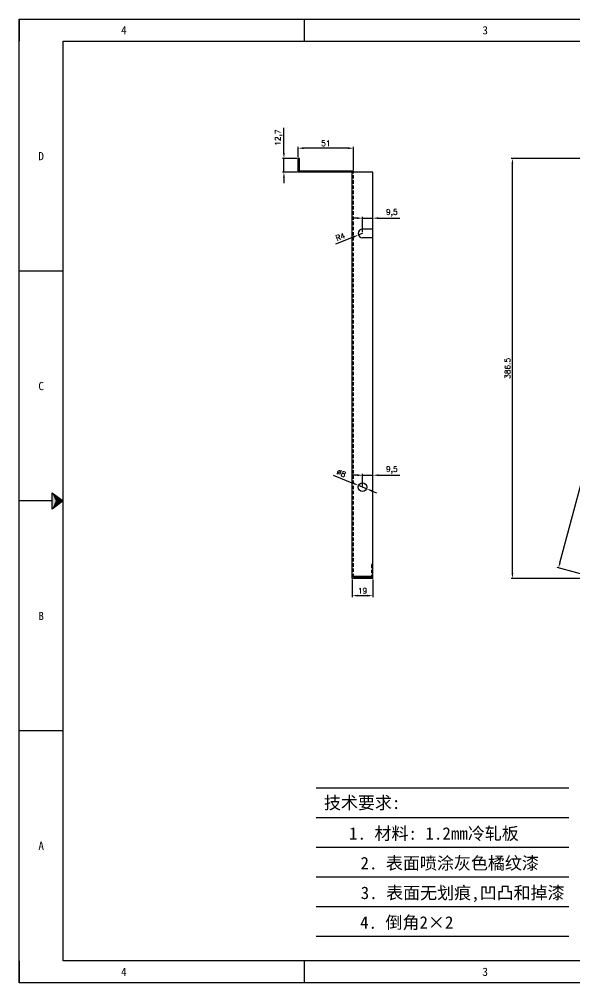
# Model space of a CAD drawing. Header units: millimetres. Extents: x -43476 to -13830, y -16942 to 55335.
# Drawn here: x -22235 to -21724, y 28617 to 29503 of the extents above; entities that cross this region are included whole.
import ezdxf
from ezdxf.enums import TextEntityAlignment as Align

# ---------------------------------------------------------------- set-up
doc = ezdxf.new("R2010")
doc.units = ezdxf.units.MM
doc.linetypes.add('DOT', pattern=[0.25, 0, -0.25])
doc.linetypes.add('HIDDEN2', pattern=[4.7625, 3.175, -1.5875])
doc.layers.add('dim', color=2, linetype='Continuous', lineweight=9)
doc.layers.add('hidden', color=3, linetype='HIDDEN2')
doc.layers.add('print', color=30, linetype='Continuous')
doc.styles.add('Dartop', font='')
doc.styles.add('HZ', font='')
doc.styles.get("Standard").update_dxf_attribs({"font": 'txt', "bigfont": 'gbcbig.shx'})
doc.styles.get('Dartop').set_extended_font_data('FangSong_GB2312')
doc.styles.get('HZ').set_extended_font_data('SimSun')
doc.dimstyles.new('small', dxfattribs={"dimtxt": 5, "dimasz": 5, "dimexe": 1.25, "dimexo": 1, "dimgap": 2, "dimtad": 1, "dimtxsty": 'Standard', "dimcen": 2.5, "dimadec": 0, "dimazin": 0, "dimtfac": 1, "dimtmove": 0, "dimatfit": 3, "dimfxl": 0, "dimarcsym": 0})

# ---------------------------------------------------------------- blocks, each defined once
blk = doc.blocks.new('*U3')
at = {"color": 254, "linetype": 'Continuous', "extrusion": (0, 0, -1)}
for points in [[(-0.833, 11), (-0.75, 10.812), (-0.75, 11.188)], [(-0.833, 11), (-0.75, 11.188), (-1, 11)], [(-0.833, 11), (-1, 11), (-0.75, 10.812)]]:
    blk.add_solid(points, dxfattribs=at)
blk = doc.blocks.new('*D432')
at = {"layer": 'Defpoints', "color": 0}
for p in [(-21638.79, 29372.08), (-21602.8, 29362.44), (-21702.94, 28988.71)]:
    blk.add_point(p, dxfattribs=at)
at = {"layer": 'dim', "color": 0, "lineweight": -2}
for p, q in [((-21737.63, 29003.18), (-21640.08, 29367.25)), ((-21603.76, 29362.7), (-21639.99, 29372.4)), ((-21703.9, 28988.96), (-21740.14, 28998.67))]:
    blk.add_line(p, q, dxfattribs=at)
at = {"layer": 'dim', "color": 0}
for points in [[(-21640.89, 29367.47), (-21639.28, 29367.04), (-21638.79, 29372.08)], [(-21738.44, 29003.39), (-21736.83, 29002.96), (-21738.93, 28998.35)]]:
    blk.add_solid(points, dxfattribs=at)
at = {"layer": 'dim', "color": 0, "insert": (-21694.32, 29182.21), "char_height": 5, "attachment_point": 5, "rotation": 75}
blk.add_mtext('387', dxfattribs=at)
blk = doc.blocks.new('*D441')
at = {"layer": 'Defpoints', "color": 0}
for p in [(-21922.92, 29074.23), (-21915.51, 29071.22)]:
    blk.add_point(p, dxfattribs=at)
at = {"layer": 'dim', "color": 0, "lineweight": -2}
for p, q in [((-21946.18, 29083.68), (-21927.55, 29076.11)), ((-21915.51, 29071.22), (-21922.92, 29074.23)), ((-21910.88, 29069.34), (-21906.25, 29067.46))]:
    blk.add_line(p, q, dxfattribs=at)
at = {"layer": 'dim', "color": 0}
for points in [[(-21927.24, 29076.89), (-21927.87, 29075.34), (-21922.92, 29074.23)], [(-21910.56, 29070.11), (-21911.19, 29068.57), (-21915.51, 29071.22)]]:
    blk.add_solid(points, dxfattribs=at)
at = {"layer": 'dim', "color": 0, "insert": (-21938.77, 29085.53), "char_height": 5, "attachment_point": 5, "rotation": 337.89806}
blk.add_mtext('∅8', dxfattribs=at)
blk = doc.blocks.new('*D442')
at = {"layer": 'Defpoints', "color": 0}
for p in [(-21922.94, 29304.67), (-21919.22, 29306.12)]:
    blk.add_point(p, dxfattribs=at)
at = {"layer": 'dim', "color": 0, "lineweight": -2}
for p, q in [((-21943.76, 29296.58), (-21927.6, 29302.86)), ((-21919.22, 29306.12), (-21922.94, 29304.67))]:
    blk.add_line(p, q, dxfattribs=at)
at = {"layer": 'dim', "color": 0}
blk.add_solid([(-21927.91, 29303.64), (-21927.3, 29302.08), (-21922.94, 29304.67)], dxfattribs=at)
at = {"layer": 'dim', "color": 0, "insert": (-21939.64, 29303), "char_height": 5, "attachment_point": 5, "rotation": 21.25737}
blk.add_mtext('R4', dxfattribs=at)
blk = doc.blocks.new('*D443')
at = {"layer": 'Defpoints', "color": 0}
for p in [(-21909.72, 29320.15), (-21919.22, 29306.12), (-21909.72, 29310.12)]:
    blk.add_point(p, dxfattribs=at)
at = {"layer": 'dim', "color": 0, "lineweight": -2}
for p, q in [((-21924.22, 29320.15), (-21929.22, 29320.15)), ((-21919.22, 29307.12), (-21919.22, 29321.4)), ((-21919.22, 29320.15), (-21909.72, 29320.15)), ((-21909.72, 29311.12), (-21909.72, 29321.4)), ((-21904.72, 29320.15), (-21884.88, 29320.15))]:
    blk.add_line(p, q, dxfattribs=at)
at = {"layer": 'dim', "color": 0}
for points in [[(-21924.22, 29320.99), (-21924.22, 29319.32), (-21919.22, 29320.15)], [(-21904.72, 29320.99), (-21904.72, 29319.32), (-21909.72, 29320.15)]]:
    blk.add_solid(points, dxfattribs=at)
at = {"layer": 'dim', "color": 0, "insert": (-21892.3, 29325.07), "char_height": 5, "attachment_point": 5}
blk.add_mtext('9,5', dxfattribs=at)
blk = doc.blocks.new('*D444')
at = {"layer": 'Defpoints', "color": 0}
for p in [(-21909.72, 29083.66), (-21919.22, 29072.73), (-21909.72, 29072.73)]:
    blk.add_point(p, dxfattribs=at)
at = {"layer": 'dim', "color": 0, "lineweight": -2}
for p, q in [((-21924.22, 29083.66), (-21929.22, 29083.66)), ((-21919.22, 29073.73), (-21919.22, 29084.91)), ((-21919.22, 29083.66), (-21909.72, 29083.66)), ((-21909.72, 29073.73), (-21909.72, 29084.91)), ((-21904.72, 29083.66), (-21884.88, 29083.66))]:
    blk.add_line(p, q, dxfattribs=at)
at = {"layer": 'dim', "color": 0}
for points in [[(-21924.22, 29084.49), (-21924.22, 29082.82), (-21919.22, 29083.66)], [(-21904.72, 29084.49), (-21904.72, 29082.82), (-21909.72, 29083.66)]]:
    blk.add_solid(points, dxfattribs=at)
at = {"layer": 'dim', "color": 0, "insert": (-21892.3, 29088.57), "char_height": 5, "attachment_point": 5}
blk.add_mtext('9,5', dxfattribs=at)
blk = doc.blocks.new('*D418')
at = {"layer": 'Defpoints', "color": 0}
for p in [(-21928.72, 28988.71), (-21909.72, 28988.71), (-21909.72, 28972.87)]:
    blk.add_point(p, dxfattribs=at)
at = {"layer": 'dim', "color": 0, "lineweight": -2}
for p, q in [((-21928.72, 28987.71), (-21928.72, 28971.62)), ((-21909.72, 28987.71), (-21909.72, 28971.62)), ((-21923.72, 28972.87), (-21914.72, 28972.87))]:
    blk.add_line(p, q, dxfattribs=at)
at = {"layer": 'dim', "color": 0}
for points in [[(-21923.72, 28973.71), (-21923.72, 28972.04), (-21928.72, 28972.87)], [(-21914.72, 28973.71), (-21914.72, 28972.04), (-21909.72, 28972.87)]]:
    blk.add_solid(points, dxfattribs=at)
at = {"layer": 'dim', "color": 0, "insert": (-21919.22, 28977.37), "char_height": 5, "attachment_point": 5}
blk.add_mtext('19', dxfattribs=at)
blk = doc.blocks.new('*D419')
at = {"layer": 'Defpoints', "color": 0}
for p in [(-21978.52, 29384.52), (-21978.52, 29375.14), (-21927.52, 29363.44)]:
    blk.add_point(p, dxfattribs=at)
at = {"layer": 'dim', "color": 0, "lineweight": -2}
for p, q in [((-21978.52, 29376.14), (-21978.52, 29385.77)), ((-21932.52, 29384.52), (-21973.52, 29384.52)), ((-21927.52, 29364.44), (-21927.52, 29385.77))]:
    blk.add_line(p, q, dxfattribs=at)
at = {"layer": 'dim', "color": 0}
for points in [[(-21973.52, 29385.35), (-21973.52, 29383.69), (-21978.52, 29384.52)], [(-21932.52, 29385.35), (-21932.52, 29383.69), (-21927.52, 29384.52)]]:
    blk.add_solid(points, dxfattribs=at)
at = {"layer": 'dim', "color": 0, "insert": (-21953.02, 29389.02), "char_height": 5, "attachment_point": 5}
blk.add_mtext('51', dxfattribs=at)
blk = doc.blocks.new('*D425')
at = {"layer": 'Defpoints', "color": 0}
for p in [(-21781.34, 29375.14), (-21598.43, 29375.14), (-21702.94, 28988.71)]:
    blk.add_point(p, dxfattribs=at)
at = {"layer": 'dim', "color": 0, "lineweight": -2}
for p, q in [((-21599.43, 29375.14), (-21782.59, 29375.14)), ((-21781.34, 28993.71), (-21781.34, 29370.14)), ((-21703.94, 28988.71), (-21782.59, 28988.71))]:
    blk.add_line(p, q, dxfattribs=at)
at = {"layer": 'dim', "color": 0}
for points in [[(-21782.18, 29370.14), (-21780.51, 29370.14), (-21781.34, 29375.14)], [(-21782.18, 28993.71), (-21780.51, 28993.71), (-21781.34, 28988.71)]]:
    blk.add_solid(points, dxfattribs=at)
at = {"layer": 'dim', "color": 0, "insert": (-21785.84, 29181.92), "char_height": 5, "attachment_point": 5, "rotation": 90}
blk.add_mtext('386.5', dxfattribs=at)
blk = doc.blocks.new('*D426')
at = {"layer": 'Defpoints', "color": 0}
for p in [(-21991.58, 29375.14), (-21978.52, 29375.14), (-21978.52, 29362.44)]:
    blk.add_point(p, dxfattribs=at)
at = {"layer": 'dim', "color": 0, "lineweight": -2}
for p, q in [((-21991.58, 29380.14), (-21991.58, 29403.3)), ((-21979.52, 29375.14), (-21992.83, 29375.14)), ((-21991.58, 29362.44), (-21991.58, 29375.14)), ((-21979.52, 29362.44), (-21992.83, 29362.44)), ((-21991.58, 29357.44), (-21991.58, 29352.44))]:
    blk.add_line(p, q, dxfattribs=at)
at = {"layer": 'dim', "color": 0}
for points in [[(-21992.41, 29380.14), (-21990.75, 29380.14), (-21991.58, 29375.14)], [(-21992.41, 29357.44), (-21990.75, 29357.44), (-21991.58, 29362.44)]]:
    blk.add_solid(points, dxfattribs=at)
at = {"layer": 'dim', "color": 0, "insert": (-21996.5, 29394.22), "char_height": 5, "attachment_point": 5, "rotation": 90}
blk.add_mtext('12,7', dxfattribs=at)

msp = doc.modelspace()

# ---------------------------------------------------------------- linework, layer by layer
at = {"color": 0, "linetype": 'DOT'}
for p, q in [((-22235.055, 29503.112), (-20975.468, 29503.112)), ((-22235.055, 28636.919), (-22235.055, 29482.968)), ((-20975.468, 28616.775), (-22235.055, 28616.775))]:
    msp.add_line(p, q, dxfattribs=at)
at = {"color": 0}
for p, q in [((-22235.055, 29503.112), (-22235.055, 29482.968)), ((-21972.598, 29482.968), (-21972.598, 29503.112)), ((-22194.767, 28636.919), (-22194.767, 29482.968)), ((-22194.767, 29482.968), (-20995.613, 29482.968)), ((-22194.767, 29271.456), (-22235.055, 29271.456)), ((-22204.839, 29059.944), (-22235.055, 29059.944)), ((-22194.767, 28848.432), (-22235.055, 28848.432)), ((-22235.055, 28636.919), (-22235.055, 28616.775)), ((-20995.613, 28636.919), (-22194.767, 28636.919)), ((-21972.598, 28616.775), (-21972.598, 28636.919))]:
    msp.add_line(p, q, dxfattribs=at)
for p, q in [((-21978.516, 29362.437), (-21978.516, 29375.137)), ((-21977.316, 29375.137), (-21978.516, 29375.137)), ((-21977.316, 29363.437), (-21977.316, 29375.137)), ((-21909.716, 29362.437), (-21978.516, 29362.437)), ((-21927.516, 29363.437), (-21977.316, 29363.437)), ((-21928.716, 28988.705), (-21928.716, 29362.437)), ((-21927.516, 29362.437), (-21927.516, 29363.437)), ((-21909.716, 28988.705), (-21909.716, 29362.437)), ((-21909.716, 29310.122), (-21919.216, 29310.122)), ((-21909.716, 29310.122), (-21919.216, 29310.122)), ((-21909.716, 29302.122), (-21919.216, 29302.122)), ((-21909.716, 28990.335), (-21928.716, 28990.335)), ((-21909.716, 28988.705), (-21928.716, 28988.705)), ((-21910.916, 28989.905), (-21927.516, 28989.905)), ((-21910.916, 28989.905), (-21910.916, 28990.335))]:
    msp.add_line(p, q)
msp.add_lwpolyline([(-22194.767, 29059.944), (-22204.839, 29052.39), (-22204.839, 29067.498), (-22194.767, 29059.944)], close=True, dxfattribs=at)
msp.add_circle((-21919.216, 29072.727), 4)
msp.add_arc((-21919.216, 29306.122), 4, 90, 270)
at = {"layer": 'Defpoints'}
for p, q in [((-21961.823, 28796.093), (-21729.304, 28796.093)), ((-21961.823, 28768.793), (-21729.304, 28768.793)), ((-21961.823, 28768.793), (-21729.304, 28768.793)), ((-21961.823, 28741.493), (-21729.304, 28741.493)), ((-21961.823, 28714.193), (-21729.304, 28714.193)), ((-21961.823, 28686.893), (-21729.304, 28686.893)), ((-21961.823, 28659.593), (-21729.304, 28659.593))]:
    msp.add_line(p, q, dxfattribs=at)
at = {"layer": 'hidden'}
for p, q in [((-21927.516, 28989.905), (-21927.516, 29362.437)), ((-21909.716, 29001.405), (-21910.916, 29001.405)), ((-21910.916, 29001.405), (-21910.916, 28990.335))]:
    msp.add_line(p, q, dxfattribs=at)
at = {"layer": 'print'}
msp.add_lwpolyline([(-22235.055, 29503.112), (-20955.324, 29503.112), (-20955.324, 28616.775), (-22235.055, 28616.775)], close=True, dxfattribs=at)

# ---------------------------------------------------------------- block references
at = {"color": 0, "linetype": 'Continuous', "xscale": 40.28805309813855, "yscale": 40.28805309843684, "zscale": 40.28805309843723}
msp.add_blockref('*U3', (-22235.055, 28616.775), dxfattribs=at)

# ---------------------------------------------------------------- texts
at = {"color": 0, "style": 'Dartop'}
for s, p in [('4', (-22138.786, 29493.04)), ('3', (-21806.41, 29493.04)), ('D', (-22214.911, 29377.212)), ('C', (-22214.911, 29165.7)), ('B', (-22214.911, 28954.188)), ('A', (-22214.911, 28742.675)), ('4', (-22138.786, 28626.847)), ('3', (-21806.41, 28626.847))]:
    msp.add_text(s, height=7.554, dxfattribs=at).set_placement(p, align=Align.MIDDLE_CENTER)
at = {"style": 'HZ'}
for s, p in [('技术要求:', (-21919.595, 28782.315)), ('     1. 材料: 1.2mm冷轧板      ', (-21849.661, 28754.072)), ('    2. 表面喷涂灰色橘纹漆', (-21854.661, 28726.772)), ('3. 表面无划痕,凹凸和掉漆', (-21827.132, 28699.472)), ('4. 倒角2×2         ', (-21843.504, 28672.172))]:
    msp.add_text(s, height=11.466, dxfattribs=at).set_placement(p, align=Align.MIDDLE_CENTER)

# ---------------------------------------------------------------- dimensions: what is measured, and where the dimension line sits
at = {"layer": 'dim'}
for base, p1, p2, angle, picture, middle in [((-21991.581, 29375.137), (-21978.516, 29362.437), (-21978.516, 29375.137), 90, '*D426', (-21996.498, 29394.221)), ((-21978.516, 29384.519), (-21927.516, 29363.437), (-21978.516, 29375.137), 180, '*D419', (-21953.016, 29389.019)), ((-21909.716, 29320.155), (-21919.216, 29306.122), (-21909.716, 29310.122), 180, '*D443', (-21892.3, 29325.071)), ((-21909.716, 29083.655), (-21919.216, 29072.727), (-21909.716, 29072.727), 180, '*D444', (-21892.3, 29088.572)), ((-21909.716, 28972.873), (-21928.716, 28988.705), (-21909.716, 28988.705), 180, '*D418', (-21919.216, 28977.373))]:
    dim = msp.add_linear_dim(base=base, p1=p1, p2=p2, angle=angle, dimstyle='small', override={"dimpost": '\\X'}, dxfattribs=at)
    dim.commit()
    dim.dimension.update_dxf_attribs({"geometry": picture, "text_midpoint": middle})
for base, p2, angle, text, picture, middle, dimtype in [((-21781.344, 29375.137), (-21598.43, 29375.137), 90, '386.5', '*D425', (-21781.344, 29181.921), 160), ((-21638.787, 29372.081), (-21602.797, 29362.437), 75, '387', '*D432', (-21689.975, 29181.047), 161)]:
    dim = msp.add_linear_dim(base=base, p1=(-21702.938, 28988.705), p2=p2, angle=angle, text=text, dimstyle='small', override={"dimpost": '\\X'}, dxfattribs=at)
    dim.commit()
    dim.dimension.update_dxf_attribs({"geometry": picture, "text_midpoint": middle, "dimtype": dimtype})
dim = msp.add_radius_dim(center=(-21919.216, 29306.122), mpoint=(-21922.944, 29304.672), dimstyle='small', override={"dimpost": '\\X'}, dxfattribs=at)
dim.commit()
dim.dimension.update_dxf_attribs({"geometry": '*D442', "text_midpoint": (-21939.642, 29303.005)})
dim = msp.add_diameter_dim_2p(p1=(-21915.51, 29071.222), p2=(-21922.922, 29074.232), dimstyle='small', override={"dimpost": '\\X'}, dxfattribs=at)
dim.commit()
dim.dimension.update_dxf_attribs({"geometry": '*D441', "text_midpoint": (-21940.466, 29081.357), "dimtype": 163})

doc.saveas('drawing.dxf')
